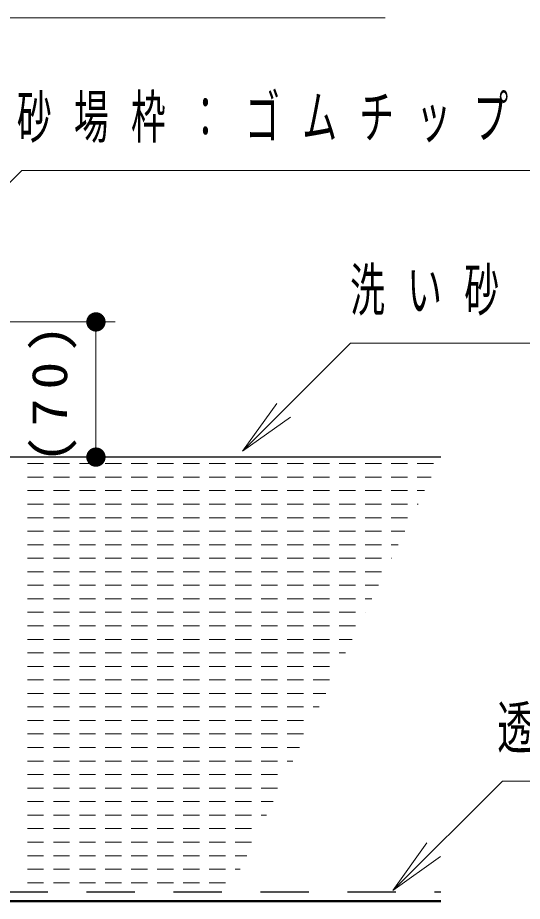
# Model space of a CAD drawing. Units: millimetres on the paper. Extents: x -385 to 0, y -5 to 267.
# Drawn here: x -84.67 to -58.57, y 103.34 to 149.09 of the extents above; entities that cross this region are included whole.
import ezdxf

# ---------------------------------------------------------------- set-up
doc = ezdxf.new("R2010")
doc.units = ezdxf.units.MM
doc.linetypes.add('USER1', pattern=[4.5, 2.5, -2])
doc.layers.add('1_10', color=7, linetype='Continuous', lineweight=13)
doc.styles.add('ＭＳ ゴシック', font='')
doc.styles.get('ＭＳ ゴシック').set_extended_font_data('MS Gothic')

# ---------------------------------------------------------------- blocks, each defined once
blk = doc.blocks.new('filled_dot')
at = {"color": 0, "linetype": 'Continuous', "lineweight": -2, "const_width": 1.25}
blk.add_lwpolyline([(-0.625, 0, 1), (0.625, 0, 1)], format="xyb", close=True, dxfattribs=at)

msp = doc.modelspace()

# ---------------------------------------------------------------- linework, layer by layer
at = {"layer": '1_10'}
for p, q in [((-94.111, 133.336), (-79.622, 133.336)), ((-80.622, 133.336), (-80.622, 126.336)), ((-73.039, 126.643), (-71.271, 129.118)), ((-73.039, 126.643), (-70.918, 128.764)), ((-70.564, 128.411), (-73.039, 126.643)), ((-83.328, 126), (-84.168, 126)), ((-81.984, 126), (-82.824, 126)), ((-80.64, 126), (-81.48, 126)), ((-79.296, 126), (-80.136, 126)), ((-77.952, 126), (-78.792, 126)), ((-76.608, 126), (-77.448, 126)), ((-75.264, 126), (-76.104, 126)), ((-73.92, 126), (-74.76, 126)), ((-72.576, 126), (-73.416, 126)), ((-71.232, 126), (-72.072, 126)), ((-69.888, 126), (-70.728, 126)), ((-68.544, 126), (-69.384, 126)), ((-67.2, 126), (-68.04, 126)), ((-65.856, 126), (-66.696, 126)), ((-64.512, 126), (-65.352, 126)), ((-63.168, 126), (-64.008, 126)), ((-83.328, 125.3), (-84.168, 125.3)), ((-81.984, 125.3), (-82.824, 125.3)), ((-80.64, 125.3), (-81.48, 125.3)), ((-79.296, 125.3), (-80.136, 125.3)), ((-77.952, 125.3), (-78.792, 125.3)), ((-76.608, 125.3), (-77.448, 125.3)), ((-75.264, 125.3), (-76.104, 125.3)), ((-73.92, 125.3), (-74.76, 125.3)), ((-72.576, 125.3), (-73.416, 125.3)), ((-71.232, 125.3), (-72.072, 125.3)), ((-69.888, 125.3), (-70.728, 125.3)), ((-68.544, 125.3), (-69.384, 125.3)), ((-67.2, 125.3), (-68.04, 125.3)), ((-65.856, 125.3), (-66.696, 125.3)), ((-64.512, 125.3), (-65.352, 125.3)), ((-63.282, 125.3), (-64.008, 125.3)), ((-83.328, 124.6), (-84.168, 124.6)), ((-81.984, 124.6), (-82.824, 124.6)), ((-80.64, 124.6), (-81.48, 124.6)), ((-79.296, 124.6), (-80.136, 124.6)), ((-77.952, 124.6), (-78.792, 124.6)), ((-76.608, 124.6), (-77.448, 124.6)), ((-75.264, 124.6), (-76.104, 124.6)), ((-73.92, 124.6), (-74.76, 124.6)), ((-72.576, 124.6), (-73.416, 124.6)), ((-71.232, 124.6), (-72.072, 124.6)), ((-69.888, 124.6), (-70.728, 124.6)), ((-68.544, 124.6), (-69.384, 124.6)), ((-67.2, 124.6), (-68.04, 124.6)), ((-65.856, 124.6), (-66.696, 124.6)), ((-64.512, 124.6), (-65.352, 124.6)), ((-63.623, 124.6), (-64.008, 124.6)), ((-83.328, 123.9), (-84.168, 123.9)), ((-81.984, 123.9), (-82.824, 123.9)), ((-80.64, 123.9), (-81.48, 123.9)), ((-79.296, 123.9), (-80.136, 123.9)), ((-77.952, 123.9), (-78.792, 123.9)), ((-76.608, 123.9), (-77.448, 123.9)), ((-75.264, 123.9), (-76.104, 123.9)), ((-73.92, 123.9), (-74.76, 123.9)), ((-72.576, 123.9), (-73.416, 123.9)), ((-71.232, 123.9), (-72.072, 123.9)), ((-69.888, 123.9), (-70.728, 123.9)), ((-68.544, 123.9), (-69.384, 123.9)), ((-67.2, 123.9), (-68.04, 123.9)), ((-65.856, 123.9), (-66.696, 123.9)), ((-64.512, 123.9), (-65.352, 123.9)), ((-63.964, 123.9), (-64.008, 123.9)), ((-83.328, 123.2), (-84.168, 123.2)), ((-81.984, 123.2), (-82.824, 123.2)), ((-80.64, 123.2), (-81.48, 123.2)), ((-79.296, 123.2), (-80.136, 123.2)), ((-77.952, 123.2), (-78.792, 123.2)), ((-76.608, 123.2), (-77.448, 123.2)), ((-75.264, 123.2), (-76.104, 123.2)), ((-73.92, 123.2), (-74.76, 123.2)), ((-72.576, 123.2), (-73.416, 123.2)), ((-71.232, 123.2), (-72.072, 123.2)), ((-69.888, 123.2), (-70.728, 123.2)), ((-68.544, 123.2), (-69.384, 123.2)), ((-67.2, 123.2), (-68.04, 123.2)), ((-65.856, 123.2), (-66.696, 123.2)), ((-64.512, 123.2), (-65.352, 123.2)), ((-83.328, 122.5), (-84.168, 122.5)), ((-81.984, 122.5), (-82.824, 122.5)), ((-80.64, 122.5), (-81.48, 122.5)), ((-79.296, 122.5), (-80.136, 122.5)), ((-77.952, 122.5), (-78.792, 122.5)), ((-76.608, 122.5), (-77.448, 122.5)), ((-75.264, 122.5), (-76.104, 122.5)), ((-73.92, 122.5), (-74.76, 122.5)), ((-72.576, 122.5), (-73.416, 122.5)), ((-71.232, 122.5), (-72.072, 122.5)), ((-69.888, 122.5), (-70.728, 122.5)), ((-68.544, 122.5), (-69.384, 122.5)), ((-67.2, 122.5), (-68.04, 122.5)), ((-65.856, 122.5), (-66.696, 122.5)), ((-64.646, 122.5), (-65.352, 122.5)), ((-83.328, 121.8), (-84.168, 121.8)), ((-81.984, 121.8), (-82.824, 121.8)), ((-80.64, 121.8), (-81.48, 121.8)), ((-79.296, 121.8), (-80.136, 121.8)), ((-77.952, 121.8), (-78.792, 121.8)), ((-76.608, 121.8), (-77.448, 121.8)), ((-75.264, 121.8), (-76.104, 121.8)), ((-73.92, 121.8), (-74.76, 121.8)), ((-72.576, 121.8), (-73.416, 121.8)), ((-71.232, 121.8), (-72.072, 121.8)), ((-69.888, 121.8), (-70.728, 121.8)), ((-68.544, 121.8), (-69.384, 121.8)), ((-67.2, 121.8), (-68.04, 121.8)), ((-65.856, 121.8), (-66.696, 121.8)), ((-64.986, 121.8), (-65.352, 121.8)), ((-83.328, 121.1), (-84.168, 121.1)), ((-81.984, 121.1), (-82.824, 121.1)), ((-80.64, 121.1), (-81.48, 121.1)), ((-79.296, 121.1), (-80.136, 121.1)), ((-77.952, 121.1), (-78.792, 121.1)), ((-76.608, 121.1), (-77.448, 121.1)), ((-75.264, 121.1), (-76.104, 121.1)), ((-73.92, 121.1), (-74.76, 121.1)), ((-72.576, 121.1), (-73.416, 121.1)), ((-71.232, 121.1), (-72.072, 121.1)), ((-69.888, 121.1), (-70.728, 121.1)), ((-68.544, 121.1), (-69.384, 121.1)), ((-67.2, 121.1), (-68.04, 121.1)), ((-65.856, 121.1), (-66.696, 121.1)), ((-65.327, 121.1), (-65.352, 121.1)), ((-83.328, 120.4), (-84.168, 120.4)), ((-81.984, 120.4), (-82.824, 120.4)), ((-80.64, 120.4), (-81.48, 120.4)), ((-79.296, 120.4), (-80.136, 120.4)), ((-77.952, 120.4), (-78.792, 120.4)), ((-76.608, 120.4), (-77.448, 120.4)), ((-75.264, 120.4), (-76.104, 120.4)), ((-73.92, 120.4), (-74.76, 120.4)), ((-72.576, 120.4), (-73.416, 120.4)), ((-71.232, 120.4), (-72.072, 120.4)), ((-69.888, 120.4), (-70.728, 120.4)), ((-68.544, 120.4), (-69.384, 120.4)), ((-67.2, 120.4), (-68.04, 120.4)), ((-65.856, 120.4), (-66.696, 120.4)), ((-83.328, 119.7), (-84.168, 119.7)), ((-81.984, 119.7), (-82.824, 119.7)), ((-80.64, 119.7), (-81.48, 119.7)), ((-79.296, 119.7), (-80.136, 119.7)), ((-77.952, 119.7), (-78.792, 119.7)), ((-76.608, 119.7), (-77.448, 119.7)), ((-75.264, 119.7), (-76.104, 119.7)), ((-73.92, 119.7), (-74.76, 119.7)), ((-72.576, 119.7), (-73.416, 119.7)), ((-71.232, 119.7), (-72.072, 119.7)), ((-69.888, 119.7), (-70.728, 119.7)), ((-68.544, 119.7), (-69.384, 119.7)), ((-67.2, 119.7), (-68.04, 119.7)), ((-66.009, 119.7), (-66.696, 119.7)), ((-83.328, 119), (-84.168, 119)), ((-81.984, 119), (-82.824, 119)), ((-80.64, 119), (-81.48, 119)), ((-79.296, 119), (-80.136, 119)), ((-77.952, 119), (-78.792, 119)), ((-76.608, 119), (-77.448, 119)), ((-75.264, 119), (-76.104, 119)), ((-73.92, 119), (-74.76, 119)), ((-72.576, 119), (-73.416, 119)), ((-71.232, 119), (-72.072, 119)), ((-69.888, 119), (-70.728, 119)), ((-68.544, 119), (-69.384, 119)), ((-67.2, 119), (-68.04, 119)), ((-66.35, 119), (-66.696, 119)), ((-83.328, 118.3), (-84.168, 118.3)), ((-81.984, 118.3), (-82.824, 118.3)), ((-80.64, 118.3), (-81.48, 118.3)), ((-79.296, 118.3), (-80.136, 118.3)), ((-77.952, 118.3), (-78.792, 118.3)), ((-76.608, 118.3), (-77.448, 118.3)), ((-75.264, 118.3), (-76.104, 118.3)), ((-73.92, 118.3), (-74.76, 118.3)), ((-72.576, 118.3), (-73.416, 118.3)), ((-71.232, 118.3), (-72.072, 118.3)), ((-69.888, 118.3), (-70.728, 118.3)), ((-68.544, 118.3), (-69.384, 118.3)), ((-67.2, 118.3), (-68.04, 118.3)), ((-66.691, 118.3), (-66.696, 118.3)), ((-83.328, 117.6), (-84.168, 117.6)), ((-81.984, 117.6), (-82.824, 117.6)), ((-80.64, 117.6), (-81.48, 117.6)), ((-79.296, 117.6), (-80.136, 117.6)), ((-77.952, 117.6), (-78.792, 117.6)), ((-76.608, 117.6), (-77.448, 117.6)), ((-75.264, 117.6), (-76.104, 117.6)), ((-73.92, 117.6), (-74.76, 117.6)), ((-72.576, 117.6), (-73.416, 117.6)), ((-71.232, 117.6), (-72.072, 117.6)), ((-69.888, 117.6), (-70.728, 117.6)), ((-68.544, 117.6), (-69.384, 117.6)), ((-67.2, 117.6), (-68.04, 117.6)), ((-83.328, 116.9), (-84.168, 116.9)), ((-81.984, 116.9), (-82.824, 116.9)), ((-80.64, 116.9), (-81.48, 116.9)), ((-79.296, 116.9), (-80.136, 116.9)), ((-77.952, 116.9), (-78.792, 116.9)), ((-76.608, 116.9), (-77.448, 116.9)), ((-75.264, 116.9), (-76.104, 116.9)), ((-73.92, 116.9), (-74.76, 116.9)), ((-72.576, 116.9), (-73.416, 116.9)), ((-71.232, 116.9), (-72.072, 116.9)), ((-69.888, 116.9), (-70.728, 116.9)), ((-68.544, 116.9), (-69.384, 116.9)), ((-67.372, 116.9), (-68.04, 116.9)), ((-83.328, 116.2), (-84.168, 116.2)), ((-81.984, 116.2), (-82.824, 116.2)), ((-80.64, 116.2), (-81.48, 116.2)), ((-79.296, 116.2), (-80.136, 116.2)), ((-77.952, 116.2), (-78.792, 116.2)), ((-76.608, 116.2), (-77.448, 116.2)), ((-75.264, 116.2), (-76.104, 116.2)), ((-73.92, 116.2), (-74.76, 116.2)), ((-72.576, 116.2), (-73.416, 116.2)), ((-71.232, 116.2), (-72.072, 116.2)), ((-69.888, 116.2), (-70.728, 116.2)), ((-68.544, 116.2), (-69.384, 116.2)), ((-67.713, 116.2), (-68.04, 116.2)), ((-83.328, 115.5), (-84.168, 115.5)), ((-81.984, 115.5), (-82.824, 115.5)), ((-80.64, 115.5), (-81.48, 115.5)), ((-79.296, 115.5), (-80.136, 115.5)), ((-77.952, 115.5), (-78.792, 115.5)), ((-76.608, 115.5), (-77.448, 115.5)), ((-75.264, 115.5), (-76.104, 115.5)), ((-73.92, 115.5), (-74.76, 115.5)), ((-72.576, 115.5), (-73.416, 115.5)), ((-71.232, 115.5), (-72.072, 115.5)), ((-69.888, 115.5), (-70.728, 115.5)), ((-68.544, 115.5), (-69.384, 115.5)), ((-83.328, 114.8), (-84.168, 114.8)), ((-81.984, 114.8), (-82.824, 114.8)), ((-80.64, 114.8), (-81.48, 114.8)), ((-79.296, 114.8), (-80.136, 114.8)), ((-77.952, 114.8), (-78.792, 114.8)), ((-76.608, 114.8), (-77.448, 114.8)), ((-75.264, 114.8), (-76.104, 114.8)), ((-73.92, 114.8), (-74.76, 114.8)), ((-72.576, 114.8), (-73.416, 114.8)), ((-71.232, 114.8), (-72.072, 114.8)), ((-69.888, 114.8), (-70.728, 114.8)), ((-68.544, 114.8), (-69.384, 114.8)), ((-83.328, 114.1), (-84.168, 114.1)), ((-81.984, 114.1), (-82.824, 114.1)), ((-80.64, 114.1), (-81.48, 114.1)), ((-79.296, 114.1), (-80.136, 114.1)), ((-77.952, 114.1), (-78.792, 114.1)), ((-76.608, 114.1), (-77.448, 114.1)), ((-75.264, 114.1), (-76.104, 114.1)), ((-73.92, 114.1), (-74.76, 114.1)), ((-72.576, 114.1), (-73.416, 114.1)), ((-71.232, 114.1), (-72.072, 114.1)), ((-69.888, 114.1), (-70.728, 114.1)), ((-68.735, 114.1), (-69.384, 114.1)), ((-83.328, 113.4), (-84.168, 113.4)), ((-81.984, 113.4), (-82.824, 113.4)), ((-80.64, 113.4), (-81.48, 113.4)), ((-79.296, 113.4), (-80.136, 113.4)), ((-77.952, 113.4), (-78.792, 113.4)), ((-76.608, 113.4), (-77.448, 113.4)), ((-75.264, 113.4), (-76.104, 113.4)), ((-73.92, 113.4), (-74.76, 113.4)), ((-72.576, 113.4), (-73.416, 113.4)), ((-71.232, 113.4), (-72.072, 113.4)), ((-69.888, 113.4), (-70.728, 113.4)), ((-69.076, 113.4), (-69.384, 113.4)), ((-83.328, 112.7), (-84.168, 112.7)), ((-81.984, 112.7), (-82.824, 112.7)), ((-80.64, 112.7), (-81.48, 112.7)), ((-79.296, 112.7), (-80.136, 112.7)), ((-77.952, 112.7), (-78.792, 112.7)), ((-76.608, 112.7), (-77.448, 112.7)), ((-75.264, 112.7), (-76.104, 112.7)), ((-73.92, 112.7), (-74.76, 112.7)), ((-72.576, 112.7), (-73.416, 112.7)), ((-71.232, 112.7), (-72.072, 112.7)), ((-69.888, 112.7), (-70.728, 112.7)), ((-83.328, 112), (-84.168, 112)), ((-81.984, 112), (-82.824, 112)), ((-80.64, 112), (-81.48, 112)), ((-79.296, 112), (-80.136, 112)), ((-77.952, 112), (-78.792, 112)), ((-76.608, 112), (-77.448, 112)), ((-75.264, 112), (-76.104, 112)), ((-73.92, 112), (-74.76, 112)), ((-72.576, 112), (-73.416, 112)), ((-71.232, 112), (-72.072, 112)), ((-69.888, 112), (-70.728, 112)), ((-83.328, 111.3), (-84.168, 111.3)), ((-81.984, 111.3), (-82.824, 111.3)), ((-80.64, 111.3), (-81.48, 111.3)), ((-79.296, 111.3), (-80.136, 111.3)), ((-77.952, 111.3), (-78.792, 111.3)), ((-76.608, 111.3), (-77.448, 111.3)), ((-75.264, 111.3), (-76.104, 111.3)), ((-73.92, 111.3), (-74.76, 111.3)), ((-72.576, 111.3), (-73.416, 111.3)), ((-71.232, 111.3), (-72.072, 111.3)), ((-70.099, 111.3), (-70.728, 111.3)), ((-83.328, 110.6), (-84.168, 110.6)), ((-81.984, 110.6), (-82.824, 110.6)), ((-80.64, 110.6), (-81.48, 110.6)), ((-79.296, 110.6), (-80.136, 110.6)), ((-77.952, 110.6), (-78.792, 110.6)), ((-76.608, 110.6), (-77.448, 110.6)), ((-75.264, 110.6), (-76.104, 110.6)), ((-73.92, 110.6), (-74.76, 110.6)), ((-72.576, 110.6), (-73.416, 110.6)), ((-71.232, 110.6), (-72.072, 110.6)), ((-70.44, 110.6), (-70.728, 110.6)), ((-83.328, 109.9), (-84.168, 109.9)), ((-81.984, 109.9), (-82.824, 109.9)), ((-80.64, 109.9), (-81.48, 109.9)), ((-79.296, 109.9), (-80.136, 109.9)), ((-77.952, 109.9), (-78.792, 109.9)), ((-76.608, 109.9), (-77.448, 109.9)), ((-75.264, 109.9), (-76.104, 109.9)), ((-73.92, 109.9), (-74.76, 109.9)), ((-72.576, 109.9), (-73.416, 109.9)), ((-71.232, 109.9), (-72.072, 109.9)), ((-83.328, 109.2), (-84.168, 109.2)), ((-81.984, 109.2), (-82.824, 109.2)), ((-80.64, 109.2), (-81.48, 109.2)), ((-79.296, 109.2), (-80.136, 109.2)), ((-77.952, 109.2), (-78.792, 109.2)), ((-76.608, 109.2), (-77.448, 109.2)), ((-75.264, 109.2), (-76.104, 109.2)), ((-73.92, 109.2), (-74.76, 109.2)), ((-72.576, 109.2), (-73.416, 109.2)), ((-71.232, 109.2), (-72.072, 109.2)), ((-83.328, 108.5), (-84.168, 108.5)), ((-81.984, 108.5), (-82.824, 108.5)), ((-80.64, 108.5), (-81.48, 108.5)), ((-79.296, 108.5), (-80.136, 108.5)), ((-77.952, 108.5), (-78.792, 108.5)), ((-76.608, 108.5), (-77.448, 108.5)), ((-75.264, 108.5), (-76.104, 108.5)), ((-73.92, 108.5), (-74.76, 108.5)), ((-72.576, 108.5), (-73.416, 108.5)), ((-71.462, 108.5), (-72.072, 108.5)), ((-83.328, 107.8), (-84.168, 107.8)), ((-81.984, 107.8), (-82.824, 107.8)), ((-80.64, 107.8), (-81.48, 107.8)), ((-79.296, 107.8), (-80.136, 107.8)), ((-77.952, 107.8), (-78.792, 107.8)), ((-76.608, 107.8), (-77.448, 107.8)), ((-75.264, 107.8), (-76.104, 107.8)), ((-73.92, 107.8), (-74.76, 107.8)), ((-72.576, 107.8), (-73.416, 107.8)), ((-71.803, 107.8), (-72.072, 107.8)), ((-83.328, 107.1), (-84.168, 107.1)), ((-81.984, 107.1), (-82.824, 107.1)), ((-80.64, 107.1), (-81.48, 107.1)), ((-79.296, 107.1), (-80.136, 107.1)), ((-77.952, 107.1), (-78.792, 107.1)), ((-76.608, 107.1), (-77.448, 107.1)), ((-75.264, 107.1), (-76.104, 107.1)), ((-73.92, 107.1), (-74.76, 107.1)), ((-72.576, 107.1), (-73.416, 107.1)), ((-83.328, 106.4), (-84.168, 106.4)), ((-81.984, 106.4), (-82.824, 106.4)), ((-80.64, 106.4), (-81.48, 106.4)), ((-79.296, 106.4), (-80.136, 106.4)), ((-77.952, 106.4), (-78.792, 106.4)), ((-76.608, 106.4), (-77.448, 106.4)), ((-75.264, 106.4), (-76.104, 106.4)), ((-73.92, 106.4), (-74.76, 106.4)), ((-72.576, 106.4), (-73.416, 106.4)), ((-65.272, 103.895), (-63.504, 106.37)), ((-83.328, 105.7), (-84.168, 105.7)), ((-81.984, 105.7), (-82.824, 105.7)), ((-80.64, 105.7), (-81.48, 105.7)), ((-79.296, 105.7), (-80.136, 105.7)), ((-77.952, 105.7), (-78.792, 105.7)), ((-76.608, 105.7), (-77.448, 105.7)), ((-75.264, 105.7), (-76.104, 105.7)), ((-73.92, 105.7), (-74.76, 105.7)), ((-72.825, 105.7), (-73.416, 105.7)), ((-65.272, 103.895), (-63.151, 106.016)), ((-62.797, 105.663), (-65.272, 103.895)), ((-83.328, 105), (-84.168, 105)), ((-81.984, 105), (-82.824, 105)), ((-80.64, 105), (-81.48, 105)), ((-79.296, 105), (-80.136, 105)), ((-77.952, 105), (-78.792, 105)), ((-76.608, 105), (-77.448, 105)), ((-75.264, 105), (-76.104, 105)), ((-73.92, 105), (-74.76, 105)), ((-73.166, 105), (-73.416, 105)), ((-83.328, 104.3), (-84.168, 104.3)), ((-81.984, 104.3), (-82.824, 104.3)), ((-80.64, 104.3), (-81.48, 104.3)), ((-79.296, 104.3), (-80.136, 104.3)), ((-77.952, 104.3), (-78.792, 104.3)), ((-76.608, 104.3), (-77.448, 104.3)), ((-75.264, 104.3), (-76.104, 104.3)), ((-73.92, 104.3), (-74.76, 104.3))]:
    msp.add_line(p, q, dxfattribs=at)
at = {"layer": '1_10', "lineweight": 25}
msp.add_line((-62.778, 126.336), (-95.111, 126.336), dxfattribs=at)
at = {"layer": '1_10', "color": 4, "linetype": 'USER1', "lineweight": 25}
msp.add_line((-94.611, 103.836), (-62.778, 103.836), dxfattribs=at)
at = {"layer": '1_10', "color": 2, "lineweight": 50}
msp.add_line((-127.111, 103.336), (-62.778, 103.336), dxfattribs=at)
at = {"layer": '1_10'}
for points in [[(-102.654, 133.104), (-86.67, 149.089), (-65.67, 149.089)], [(-95.545, 130.077), (-84.447, 141.176), (-51.296, 141.176)], [(-73.039, 126.643), (-67.447, 132.235), (-58.058, 132.235)], [(-65.272, 103.895), (-59.602, 109.565), (-44.447, 109.565)]]:
    msp.add_lwpolyline(points, dxfattribs=at)

# ---------------------------------------------------------------- block references
at = {"layer": '1_10', "xscale": 0.4, "yscale": 0.4}
for p, rotation in [((-80.622, 133.336), 270), ((-80.622, 126.336), 90)]:
    msp.add_blockref('filled_dot', p, dxfattribs=dict(at, rotation=rotation))

# ---------------------------------------------------------------- texts
at = {"layer": '1_10', "char_height": 2.199, "attachment_point": 4, "style": 'ＭＳ ゴシック'}
for s, insert in [('\\T1.64;\\W0.6;砂場枠：ゴムチップ成型', (-84.712, 143.826)), ('\\T1.64;\\W0.6;洗い砂', (-67.475, 134.885)), ('\\T1.64;\\W0.6;透水不織布', (-59.863, 112.215))]:
    msp.add_mtext(s, dxfattribs=dict(at, insert=insert))
at = {"layer": '1_10', "insert": (-81.622, 129.836), "char_height": 1.833, "attachment_point": 8, "rotation": 90, "style": 'ＭＳ ゴシック'}
msp.add_mtext('\\T1.33;\\W1.15;(70)', dxfattribs=at)

doc.saveas('drawing.dxf')
